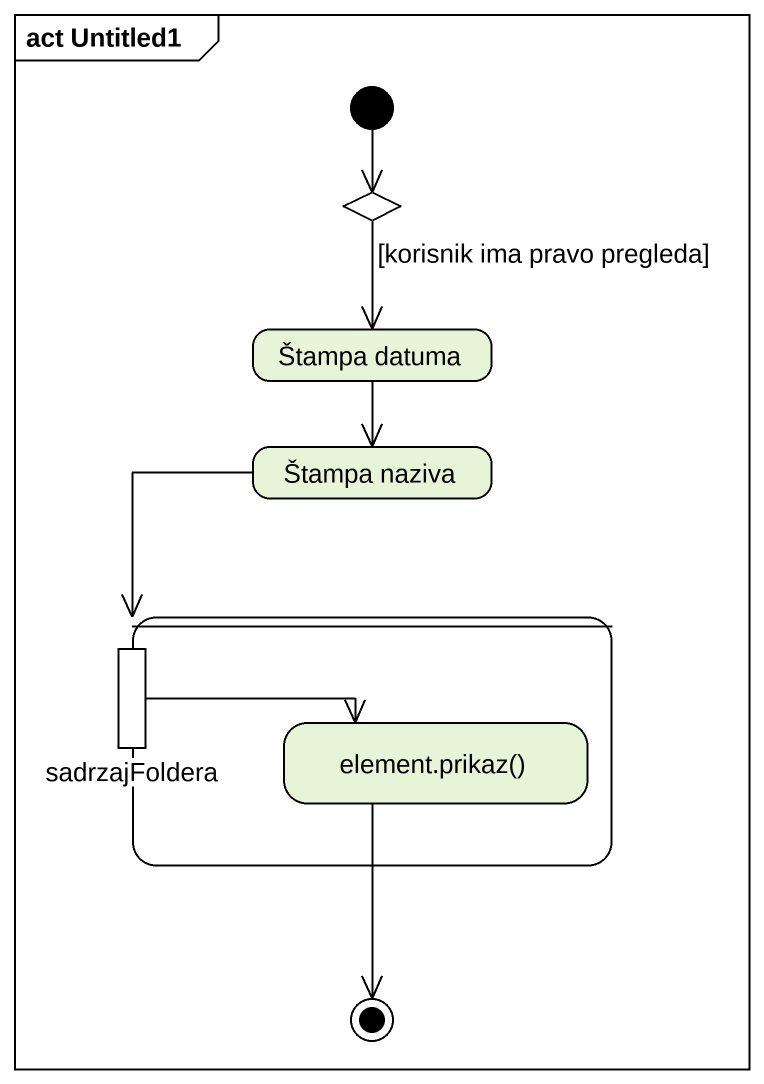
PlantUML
@startuml
mainframe act Untitled1
hide empty description
state choice1 <<choice>>
state "Štampa datuma" as Štampa_datuma
state "Štampa naziva" as Štampa_naziva
state " " as state1 {
  state sadrzajFoldera <<outputPin>>
  state "element.prikaz()" as element_prikaz
}
state final1 <<end>>
[*] --> choice1
choice1 --> Štampa_datuma : [korisnik ima pravo pregleda]
Štampa_datuma --> Štampa_naziva
Štampa_naziva --> state1
sadrzajFoldera -right-> element_prikaz
element_prikaz --> final1
@enduml
